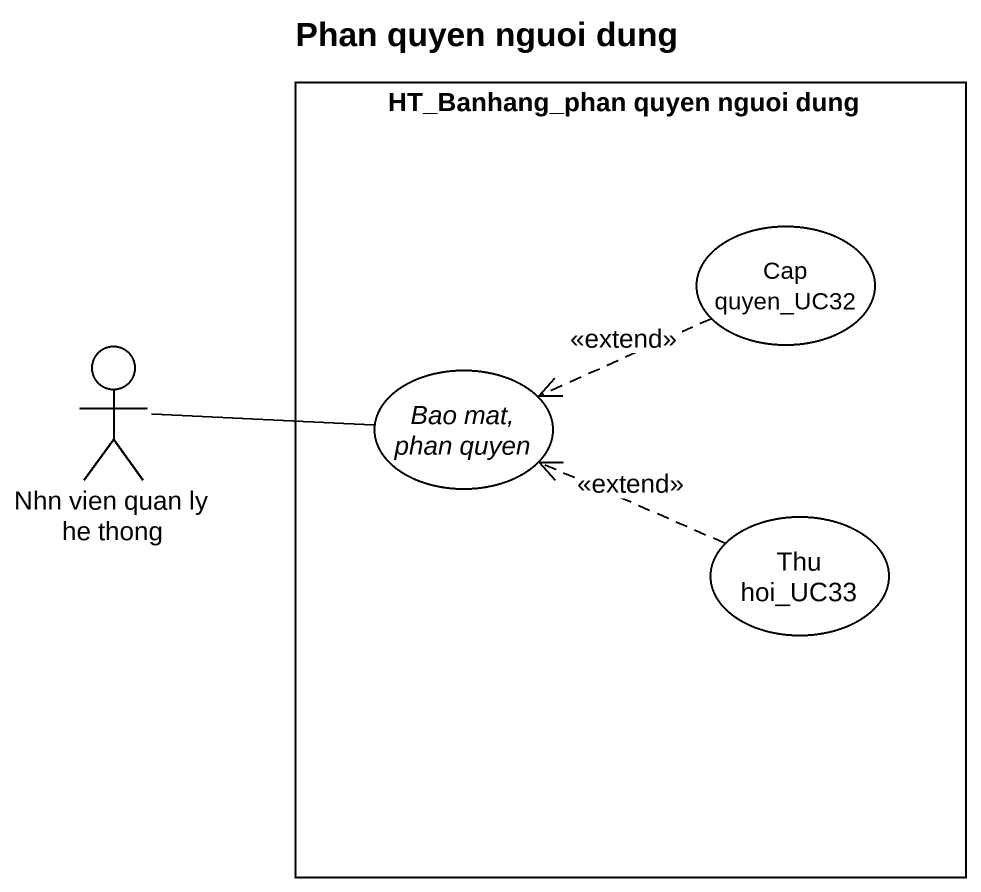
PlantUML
@startuml
title Phan quyen nguoi dung
rectangle "HT_Banhang_phan quyen nguoi dung" as HT_Banhang_phan_quyen_nguoi {
  usecase "Cap quyen_UC32" as Cap_quyen_UC32
  usecase "Bao mat, phan quyen" as Bao_mat_phan_quyen
  usecase "Thu hoi_UC33" as Thu_hoi_UC33
}
actor "Nhn vien quan ly he thong" as Nhn_vien_quan_ly_he_thong
Cap_quyen_UC32 .left.> Bao_mat_phan_quyen : <<extend>>
Nhn_vien_quan_ly_he_thong -right- Bao_mat_phan_quyen
Thu_hoi_UC33 .left.> Bao_mat_phan_quyen : <<extend>>
@enduml
